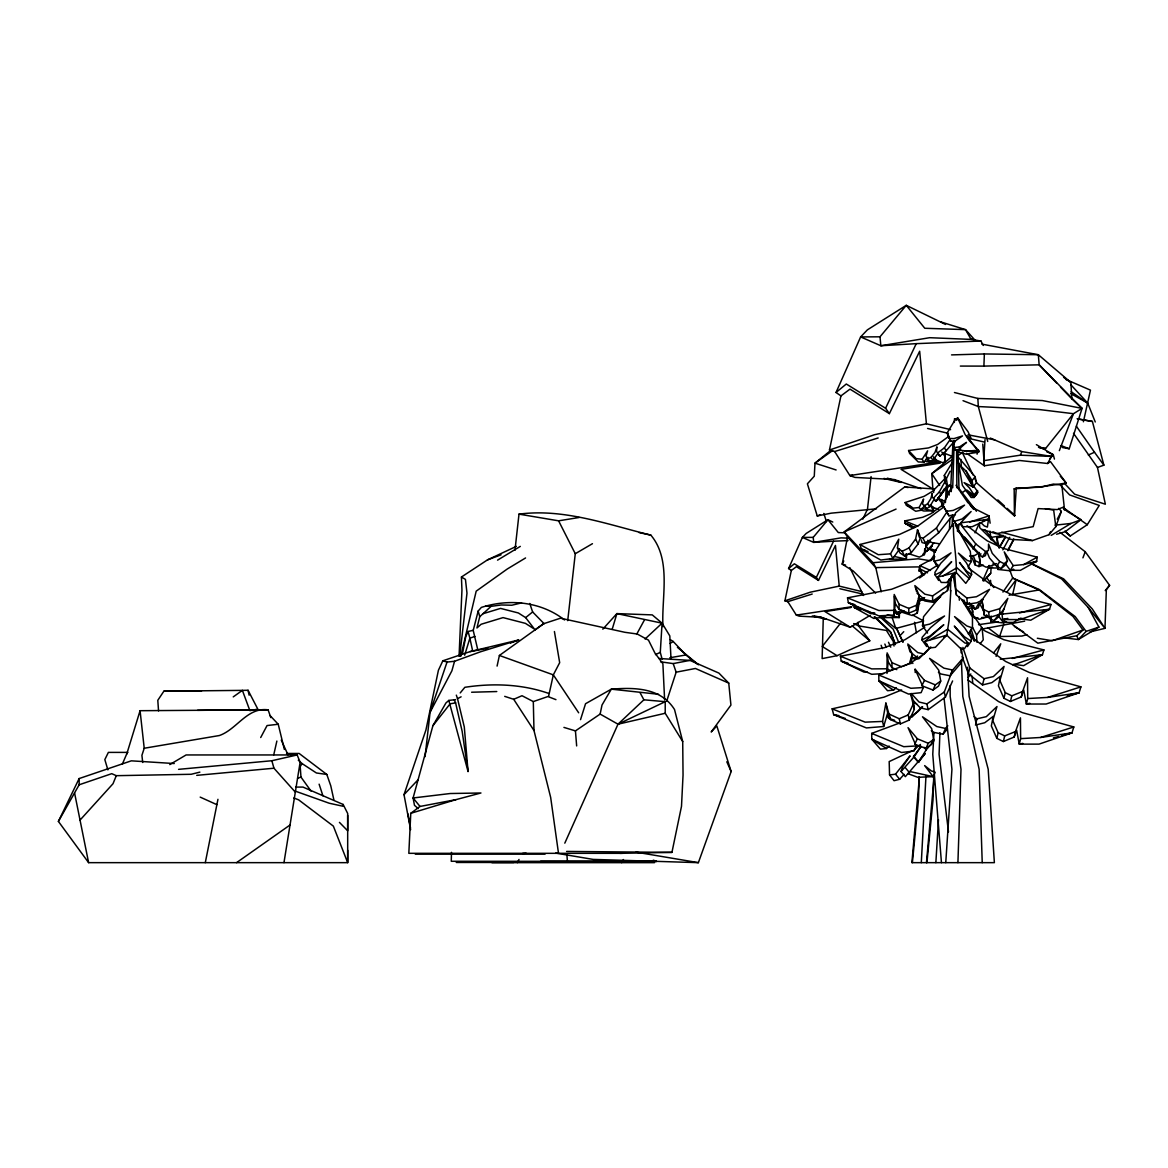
<?xml version="1.0" encoding="UTF-8"?>
<svg xmlns="http://www.w3.org/2000/svg" width="1168" height="1168" viewBox="0 0 1168 1168"><rect width="100%" height="100%" fill="white"/><g stroke="black" fill="none" stroke-linecap="round" stroke-linejoin="round"><path stroke-width="1.5" d="M619.872 853.341L671.936 852.377L681.499 806.314L683.046 775.07L682.711 741.563L665.22 713.268L665.22 701.676L643.889 699.807L618.003 724.189L564.801 843.165M917.084 593.344L924.735 599.622L932.619 601.243L947.496 590.57L947.496 585.825L949.336 578.89M968.301 633.932L972.462 627.931L972.462 617.113L961.965 600.075M930.487 570.451L919.829 565.662L919.201 571.137L919.829 565.662L932.283 558.961L934.531 556.698M937.86 567.327L934.079 561.166L934.123 552.566L952.46 524.753M894.425 596.264L895.287 603.433L899.01 609.273L908.792 613.156L908.806 608.411L916.442 605.243L919.406 595.855L914.865 585.591L924.852 594.176L932.604 595.914L947.496 585.825M908.792 613.156L916.427 609.973L916.442 605.243M886.994 673.454L887.111 652.883L892.016 662.709L891.929 667.673L896.805 669.614M938.05 564.932L912.047 581.314L891.607 589.256L847.515 597.841L848.348 602.717L878.818 615.872L894.089 615.054L894.206 594.483L899.112 604.294L899.01 609.273M952.227 525.994L952.373 515.059M952.708 487.757L954.256 440.497M981.397 599.374L981.368 602.571L978.58 603.71L975.324 609.112L968.535 603.374M923.961 653.978L917.756 652.576L907.77 643.991L912.31 654.27L910.777 663.789M916.427 609.973L919.318 600.79L919.406 595.855M902.061 612.266L912.223 615.536L917.274 613.039L919.756 600.104M909.157 553.851L919.318 557.121L924.37 554.625L926.852 541.704M451.49 852.348L451.271 861.283L656.547 861.371L653.292 860.159M949.847 518.402L949.467 529.25M950.533 491.363L952.971 442.438M662.971 626.676C661.292 597.257 671.804 559.895 650.824 535.105C607.769 524.593 563.881 508.197 519.001 514.139L514.971 550.303M950.489 591.154L950.869 576.671M919.172 776.778L918.442 800.036L912.383 862.656M925.961 776.18L921.304 862.656M933.772 774.997L932.998 800.036L926.925 862.656M957.921 862.656L961.001 769.274L950.183 696.478L950.124 685.572M823.265 618.31L822.141 658.591L837.062 655.686L869.78 640.809L858.568 625.887L857.925 622.369M947.014 496.969L947.409 486.049M939.933 732.643L939.087 754.324L948.489 831.966M960.344 366.08L983.894 366.11L984.361 353.948L1038.337 354.722L1070.881 382.491L1071.859 398.872L1082.05 408.406L1069.216 448.775L1062.325 447.505M459.068 656.255L461.944 590.19L461.433 577.021L487.509 559.866L516.329 546.376M919.406 777.246L911.901 862.656L994.377 862.656L988.201 769.274L969.119 696.405L967.527 667.293M921.581 508.416L933.349 510.854L930.268 504.649L933.495 507.7L933.349 510.854L923.786 511L920.632 509.963M974.638 478.267L976.959 483.129L1014.423 515.847L1016.277 488.107L1040.703 487.187L1053.492 484.048L1061.858 485.143L1064.559 510.109L1063.187 507.189L1057.259 509.584L1038.104 508.591L1033.184 526.637L996.114 533.732L982.273 529.44M899.55 612.12L899.287 617.536L882.468 617.638M906.645 553.705L906.383 559.122L889.563 559.224M418.275 808.636L414.479 805.321L413.092 797.978L450.191 793.525L480.953 792.984L455.958 799.642L420.013 806.446L410.771 813.308L408.829 853.326L622.427 853.326M932.677 512.445L932.94 507.014M933.641 492.546L933.816 488.925L904.689 486.983L844.143 531.936L847.545 537.032L875.781 567.619L881.212 591.826M967.454 646.605L971.177 641.203L971.338 637.903L964.68 627.888L954.548 616.602L966.856 625.975L972.462 627.931M602.819 629.172L616.894 613.609L652.27 614.894L662.081 623.172L660.285 652.357L662.139 659.263M945.408 502.605L946.284 486.209M933.977 732.555L932.765 754.251L941.452 862.656M950.825 590.468L949.073 620.427L946.766 635.158L935.393 647.306L929.217 648.036L924.735 641.568L943.802 624.749L929.918 636.078L921.917 639.845L926.677 646.532L926.852 644.035M935.86 862.656L938.488 819.717M917.274 613.039L917.61 607.477M924.37 554.625L924.706 549.077M1061.23 484.516L1066.209 483.041L1050.47 461.594L1047.652 463.492L1019.299 460.455L984.376 465.784L983.69 460.659L985.033 439.548M945.759 862.656L951.935 769.274L944.065 698.187M983.777 581.153L990.756 573.138L991.106 567.882M954.314 422.451L954.548 418.816L957.147 418.816M958.855 524.096L958.329 531.352L977.601 551.865M983.31 565.108L978.974 566.582L974.944 564.757L975.236 560.771L973.221 555.749M978.974 566.582L979.266 562.553L975.236 560.771M921.917 639.845L922.121 637.392L930.619 627.581L944.562 615.974L929.655 624.121L922.486 625.727L923.567 616.689L943.102 592.906M998.027 567.998L988.96 567.998L989.179 565.4M926.458 862.656L933.816 780.282M956.023 485.275L967.761 502.488L974.608 508.62L989.019 515.891L987.383 527.089L984.347 525.95L980.916 522.651M887.169 671.804L888.206 661.847L887.33 654.679M894.089 615.054L895.287 603.433M831.397 449.884L814.987 463.156L814.271 476.208L807.395 483.8L817.25 515.949L831.236 513.161L867.43 509.686L871.08 476.588M425.064 756.689L430.087 712.232L447.037 662.066L454.556 661.263L480.603 651.759L518.65 639.991L470.091 651.613L442.833 660.796L438.409 670.257L425.926 730L404.011 794.678L410.625 829.645M567.721 620.661L575.269 553.72L558.596 520.826L519.001 514.139M1006.509 621.741L1003.224 622.924L990.858 621.551L991.223 618.412M1013.605 569.634L1010.32 570.816L997.954 569.444L998.319 566.305M459.71 656.182L466.981 593.169L465.448 579.401L461.433 577.021M951.175 491.684L951.686 487.202L942.78 505.116L948.927 515.789L955.453 514.694M938.634 580.438L935.086 574.86L941.379 571.809L951.657 561.691L937.875 577.021L941.218 582.438L946.606 582.54L956.271 572.495C956.855 556.318 952.781 539.966 953.497 523.614M936.108 459.491L935.597 462.82L926.078 461.594M920.515 537.192L918.121 543.952L911.347 552.61L904.543 555.983L900.002 552.931L897.447 547.996L898.776 539.149L890.527 553.851L892.834 558.508L880.833 560.041L861.385 549.179L859.984 544.492L899.491 534.448L917.887 525.98L944.211 506.722M1005.371 563.648L1010.32 570.305L1020.379 570.334L1036.6 561.326L1037.257 557.18L1003.005 548.332L987.281 540.872L967.016 525.746M283.97 862.656L300.132 762.251L297.168 754.951L186.106 754.951L169.754 764.602M933.422 456.79L936.196 460.017L942.561 462.674L945.058 461.608L945.306 453.14M901.638 689.938L884.03 697.15L832.142 708.83L833.66 714.626L866.393 727.927L883.694 726.511L882.57 721.43L885.87 703.092L890.571 719.634L900.382 723.912L909.317 720.043L914.325 709.341L913.42 700.756L910.69 693.646M462.397 654.168L465.828 636.399L468.076 631.508L472.967 630.355M847.545 537.032L842.201 564.159L853.093 570.904L875.635 593.081M205.291 862.656L217.949 799.306M563.925 727.401L575.444 730.891L600.133 714.086L602.002 705.049L611.317 689.164C634.516 687.324 660.738 687.572 674.52 709.516L682.711 741.563M897.447 547.996L902.192 551.281L909.011 547.923L915.595 539.061L917.508 529.79L919.917 535.703M812.198 594.045L787.816 601.651L784.896 600.805L791.335 570.48L796.401 566.684L818.476 580.408L835.456 545.441L839.237 586.102L861.707 591.563M878.161 437.956L834.653 451.534L829.455 450.016L840.931 395.908L849.983 389.134L889.374 413.633L919.669 351.232L926.414 423.78L950.606 429.663M497.086 666.096L499.393 655.467L543.631 623.712L560.494 618.193L624.865 632.297L637.261 634.02L648.488 640.152L654.898 653L662.884 663.731L664.621 700.012M548.639 696.143L553.325 674.87L559.676 662.665L554.42 631.523M273.735 754.864L276.874 741.038M1083.393 421.779L1090.459 390.141L1066.004 379.512M460.761 656.372L476.194 591.154L507.292 568.991L525.556 557.954M1009.079 595.227L1012.641 594.497L1016.087 579.854L1012.714 578.029L1010.189 571.21M970.681 636.867L1005.706 661.511L1029.431 672.534L1080.911 686.872L1079.057 692.785L1046.134 704.027L1026.351 704.041L1023.723 690.069L1021.27 696.946L1010.466 701.457L1003.925 698.26L998.436 685.85L1000.319 676.272L991.851 682.638L982.522 684.959L968.433 673.746L969.805 667.979L962.885 647.422M1003.925 698.26L1005.268 692.653L999.881 680.521L1004.071 666.432L993.399 676.579L984.069 678.71L969.805 667.979M967.965 680.024L998.611 701.603L1022.336 712.626L1073.815 726.963L1071.976 732.862L1039.053 744.118L1019.255 744.133L1016.627 730.146L1014.174 737.037L1003.37 741.549L996.83 738.351L998.173 732.745L992.785 720.612L996.976 706.523L986.303 716.67L976.988 718.802L974.127 716.656M1010.466 701.457L1011.809 695.821L1022.599 691.485L1027.548 677.761L1027.709 698.552L1026.351 704.041L1029.855 703.297M1003.37 741.549L1004.714 735.898L1015.503 731.562L1020.452 717.853L1020.628 738.643L1019.255 744.133L1022.774 743.374M1021.27 696.946L1022.599 691.485M1014.174 737.037L1015.503 731.562M479.756 616.646L476.953 627.975L481.114 624.267L503.043 617.609L525.425 623.362L534.55 629.202L525.644 617.624L518.373 612.981L500.546 608.397L483.07 613.696L479.756 616.646L478.179 611.025L481.362 607.404C509.336 598.454 540.945 601.578 564.538 619.96M982.522 684.959L984.069 678.71M975.806 723.488L976.988 718.802M455.549 699.632L448.819 700.42L445.942 702.946L432.905 725.693L413.092 797.978L420.013 806.446M454.556 661.263L451.899 670.797L430.087 712.232M977.047 454.177L978.463 450.22L969.221 440.555L965.002 434.292L957.643 417.852L954.971 420.057L947.087 433.007L950.679 441.081L955.38 441.154M126.728 754.105L140.072 710.699L268.1 709.837L270.83 717.605M883.694 726.511L887.68 712.976L885.87 703.092M612.178 629.348L616.894 613.609L662.081 623.172L669.804 635.903L671.045 659.409M580.54 719.649L585.548 703.72L611.317 689.164L658.562 694.274M947.496 590.57L952.124 576.116M464.674 655.175L469.872 638.166L468.076 631.508M912.31 654.27L909.346 663.643L903.244 666.183M1018.817 618.631L1030.76 620.208L1049.506 609.273L1051.01 604.498L1011.021 594.308L992.406 585.723L968.301 567.998M1013.43 664.285L1023.664 665.643L1042.411 654.708L1043.915 649.934L1003.94 639.743L985.31 631.158L981.047 628.034M478.179 611.025L473.215 630.399L477.931 650.459M140.072 710.699L144.219 748.25L141.912 755.331L142.715 762.485M666.607 701.384L676.155 672.184L673.191 663.599L660.562 661.818M1059.347 450.644L1073.465 413.706L1082.05 408.406L1039.14 364.825L1038.337 354.722L981.894 344.137M987.792 627.639L999.604 636.531L1003.808 624.15M920.968 746.381L913.522 756.674L918.384 762.397L925.173 753.521L905.346 776.662L901.039 771.493L902.587 766.996L910.062 755.857L895.506 774.194L889.549 774.91L889.184 761.58L912.5 750.644M952.051 671.366L944.284 692.04L945.379 697.135L928.18 709.648L920.296 707.881L913.42 700.756M555.705 853.078L593.096 859.4L698.376 862.656L731.139 771.552L716.831 725.927L711.195 731.986L730.92 705.092L728.744 683.105L718.904 673.089L689.938 660.387L659.044 658.504M992.931 531.761L1011.094 539.412L1032.41 540.58L1049.025 534.696L1055.814 526.666L1061.347 511.423L1058.763 508.357M1002.042 614.091L1049.506 609.273L1020.102 619.595L1002.597 619.551L1002.042 614.091L1007.853 598.352L999.633 608.747L988.624 611.915L983.529 609.419L981.923 600.089L989.559 589.387L976.448 596.731L966.827 598.031L955.833 589.285L954.592 572.335M996.1 656.372L1000.757 643.787L993.574 652.883M1082.926 557.851L1085.218 551.749L1060.033 532.374M956.68 420.319L957.643 417.852L968.024 431.693L971.031 438.175L966.637 435.854L976.171 448.527M934.283 498.97L929.801 506.591L926.691 508.62L925.012 506.956M983.69 460.659L1020.365 455.184L1021.796 451.593L1051.419 456.411L1053.273 454.702L1036.381 444.643M127.37 752.396L122.29 764.252M199.874 772.136L191.158 774.282L116.289 775.683L113.019 783.713L80.037 820.097M945.379 697.135L952.606 680.944M961.133 647.817L962.987 658.168L960.855 663.263L950.095 675.776L941.101 674.024L938.4 672.242M915.216 672.534L915.128 669.249L923.289 687.558L921.114 692.653L908.543 694.069L878.876 680.783L878.789 674.987L910.193 663.322L924.735 653.481L930.94 647.057M947.832 725.81L945.54 728.452L936.794 726.554L922.486 716.787L931.699 728.657L933.626 739.475L928.239 743.271L917.362 738.789L908.032 727.649L916.208 745.972L914.033 751.053L901.448 752.484L871.781 739.198L871.708 733.387L899.798 722.948M982.726 580.642L989.281 565.692M962.987 658.168L952.621 670.038L943.875 668.14L929.582 658.387L938.795 670.257L940.722 681.061L938.473 686.171L933.028 690.04L921.859 685.777L924.457 680.375L915.128 669.249M933.626 739.475L931.378 744.571L925.947 748.454L914.763 744.191L917.362 738.789M950.095 675.776L952.621 670.038M931.305 730.657L934.006 732.424L942.999 734.19L945.54 728.452M840.931 395.908L836.04 392.477L860.626 336.924L867.386 329.858L906.266 305.33L945.525 324.441M791.335 570.48L788.59 568.553L802.372 537.426L806.154 533.469L827.937 519.731L832.784 522.052M975.046 532.856L979.397 523.03L979.733 527.688L998.012 545.763L985.077 529.995M933.028 690.04L935.32 684.871L940.722 681.061M925.947 748.454L928.239 743.271M961.176 523.833L956.796 525.308L952.621 519.497L955.672 512.796L964.549 505.116L953.19 510.416L946.46 511.35L942.78 505.116M1047.652 463.492L1051.419 456.411L1020.365 455.184M935.042 772.617L933.188 776.647L917.741 777.304L907.711 773.581M909.317 720.043L908.208 714.933L913.201 704.114L910.573 693.923M295.767 787.086L302.994 787.086L343.144 804.46L347.684 813.468L347.684 862.656L88.607 862.656L58.4 821.425L79.132 778.56L131.312 760.835L174.251 763.536M862.831 519.132L867.415 509.306M889.374 413.633L885.578 408.26L916.252 343.655L980.959 341.012L983.237 345.465M818.476 580.408L816.359 577.401L833.543 541.207L848.041 540.609M938.313 452.819L932.94 460.28L929.567 461.71L926.005 456.235L927.611 450.819L922.121 459.243L916.208 458.63L908.573 450.512L928.487 447.928L937.641 444.453L948.956 436.233M843.778 560.976L842.201 564.159L845.632 565.093M951.643 485.625L947.569 486.297L946.387 478.705L950.124 471.2M934.911 500.678L936.094 501.174L947.832 485.275M517.351 862.656L519.015 859.429M994.975 564.567L986.142 567.21L980.273 564.232L979.353 556.654L980.901 553.69M987.88 616.675L979.047 619.317L973.178 616.339L972.258 608.762L973.805 605.798M1008.013 549.953L1013.751 538.988M1007.911 550.756L1013.78 539.558M945.146 478.427L932.648 491.202L924.151 496.312L905.054 502.547L913.274 508.138L919.099 507.496L923.596 498.999L922.559 504.065L926.691 508.62M1049.025 534.696L1050.66 531.586M1057.244 519.176L1061.347 511.423M260.698 737.534L267.049 725.562L278.232 724.248L284.364 749.447M636.604 634.37L644.356 620.106M945.671 480.413L939.291 491.962L933.509 498.079L932.239 497.51L932.195 493.363L930.838 498.678L927.538 503.831L924.414 505.861M58.4 821.425L79.161 784.779L79.132 778.56M1002.816 549.88L1009.751 537.309M958.913 449.49L955.366 449.943L952.767 445.753L955.541 440.759L962.49 435.927L953.979 438.599L949.146 438.438M621.683 862.656L623.449 859.517M968.885 579.299L971.601 574.598L966.797 571.313L959.483 562.465L970.112 577.167L965.79 583.358L956.271 572.495L937.875 577.021M298.293 760.178L302.001 763.536L300.22 766.675L300.979 777.1L311.068 791.145M1031.68 563.107L1036.6 561.326L1023.635 564.597L1013.196 565.56L1004.232 551.851L1007.458 560.903L1004.728 565.604L1001.137 568.568L996.771 566.363L989.471 557.968L986.799 551.544L985.369 555.691L982.419 557.005C971.645 548.332 962.943 537.017 955.57 525.658M1000.363 613.01L997.633 617.711L994.041 620.675L989.69 618.471L986.551 614.864M998.976 547.807L1005.195 537.134M999.75 547.106L1005.195 537.747M972.9 548.975L975.806 543.996L960.038 523.673M968.126 566.889L971.207 561.604L970.301 551.325L957.585 528.958M982.419 557.005L985.675 551.603L988.449 550.464L988.537 544.054L992.274 553.369L999.735 561.501L1004.115 563.677L1007.458 560.903M947.569 486.297L945.073 482.574L944.299 475.391L952.124 462.791M1013.196 565.56L1010.32 570.305L1013.605 569.181M998.275 615.755L1003.239 622.413L1005.385 618.85M996.771 566.363L999.735 561.501M1001.137 568.568L1004.115 563.677M989.69 618.471L991.165 616.032M994.041 620.675L999.253 613.93M1056.587 534.243L1065.274 531.659L1070.224 536.01L1087.277 524.724L1099.249 505.452L1069.625 494.911L1061.011 485.873M918.384 762.397L926.166 749.885L933.977 740.716M947.409 511.204L936.444 528.009L922.983 538.287L919.274 537.149L917.508 529.79M949.35 494.969L946.606 489.304L949.555 484.705M930.94 559.808L933.758 555.501M901.039 771.493L914.077 756.879L920.997 746.469M201.684 690.77L163.885 691.179L157.797 700.304L158.541 710.918M933.509 498.079L936.094 501.174L944.635 488.414M971.177 641.203L964.242 636.648L954.329 626.063L968.141 643.159L964.578 648.474L961.249 649.16L946.766 635.158L924.735 641.568M905.054 502.547L906.441 505.262L915.756 511.263L921.318 510.226L924.72 505.248M950.197 439.504L944.372 447.826L937.787 452.819L936.546 451.68L936.94 446.818L934.984 452.454L931.071 457.36L927.684 458.776M1002.962 592.088L1012.714 578.029L1039.316 589.533L1075.202 616.587L1086.094 631.392L1098.927 627.114L1088.299 607.535L1061.581 578.89L1031.052 563.691M950.883 489.611L948.796 492.604L946.606 489.304M892.834 558.508L899.506 549.077M913.522 756.674L914.909 754.762M981.923 600.089L984.201 615.01L989.296 617.551L1000.144 614.164L1004.013 608.864M1085.218 551.749L1109.6 585.329L1106.344 589.723L1104.972 628.34L1089.963 631.917M1006.831 592.205L1016.087 579.854L1039.111 589.957L1072.939 616.368L1082.999 630.005L1076.808 635.742L1037.826 643.174L1012.335 624.354M936.094 501.174L947.832 485.64M973.148 485.362L978.054 492.239L974.93 496.108L969.265 487.713L964.067 482.618L973.119 486.954L972.112 480.603L975.119 476.675L957.38 456.221L962.374 485.333L971.104 497.48L974.083 497.466L977.017 493.728M924.822 549.208L926.487 551.427L933.728 543.091M976.886 642.181L976.579 635.012L982.113 627.902L963.06 600.965M968.097 677.557L970.856 673.994M957.979 462.119L973.119 486.954L976.433 482.691L975.119 476.675M840.668 623.011L822.257 646.473L837.062 655.686M432.905 725.693L450.118 703.808L455.608 702.873L462.178 731.431L468.047 771.522L448.819 700.42M980.186 643.685L983.252 639.83L982.113 627.902M921.275 539.864L922.034 542.551L925.698 543.573L938.722 532.71L952.008 516.066M974.521 494.356L977.616 490.516M908.573 450.512L909.595 453.418L918.238 461.944L923.976 462.148L927.932 457.287M460.207 692.931L464.849 687.31C492.765 683.003 522.081 684.083 548.829 693.456M1105.22 590.614L1109.6 585.329M916.252 343.655L880.847 345.743L880 336.807L906.266 305.33L924.779 328.266L965.527 329.639L975.222 340.414L972.097 338.735M833.543 541.207L813.702 542.375L813.22 537.368L827.937 519.731L838.317 532.579L845.34 532.812M1049.769 458.893L1053.273 454.702L1046.63 451.68M929.976 540.857L925.83 545.763L928.297 549.062M925.582 573.108L923.611 575.43L919.829 568.801L927.553 572.816M942.999 734.19L947.306 729.182M938.765 455.038L939.948 456.119L946.182 450.746L954.811 440.832M927.231 544.638L930.429 540.974M889.549 774.91L894.06 780.691L899.681 779.275L904.149 774.34M926.852 544.843L930.341 541.032M984.624 579.824L990.756 573.138M960.709 522.826L988.099 519.307L972.141 526.724L962.899 526.724L960.709 522.826L971.119 511.526L962.038 519.001L954.446 521.278L952.621 519.497M900.032 635.669L903.755 631.684M404.011 794.678L418.29 779.523M1086.094 631.392L1078.385 639.538L1063.128 637.728M922.603 706.742L917.639 711.881L908.923 717.794M919.012 658.723L930.181 647.349M911.916 717.137L921.829 707.034M931.276 560.436L934.75 556.873M881.314 682.068L878.876 680.783L887.549 690.726L893.578 690.098L896.206 687.631M874.219 740.483L871.781 739.198L880.453 749.141L886.497 748.498L889.111 746.045M645.072 639.013L662.081 623.172M483.07 613.696L491.071 606.338L501.233 604.98L511.818 605.228L521.556 602.892M958.11 450.016L977.587 452.293L965.936 454.133L959.483 452.337L958.11 450.016L966.505 442.351L959.424 446.95L953.891 447.548L952.767 445.753M926.487 551.427L932.312 545.763L922.91 554.289M914.048 749.914L920.428 744.439M952.402 456.119L931.757 473.653L932.911 489.421M918.603 601.973L923.815 597.636M940.663 596.746L933.831 602.425L924.939 601.009L920.588 598.717M836.04 392.477L846.289 384.009L885.578 408.26M788.59 568.553L794.342 563.808L816.359 577.401M525.644 617.624L532.623 611.944L529.761 603.462M1065.274 531.659L1081.057 519.643L1067.143 511.35L1063.216 507.744M943.773 504.226L930.94 513.686L922.735 517.263L904.747 520.913L905.171 523.279L912.573 528.126M943.832 637.305L946.766 635.158M919.566 577.97L922.501 575.824M534.856 630.048L543.631 623.712M924.647 597.622L921.873 599.607L918.501 598.673M917.552 656.022L914.778 658.007L911.405 657.073M832.609 450.585L814.987 463.156L836.113 469.959M233.235 696.887L242.389 690.376L248.054 690.273L257.836 709.137L249.879 710.64L242.389 690.376L163.885 691.179M236.549 862.656L290.029 825.002M961.512 493.144L965.513 490.341L974.083 497.466L966.885 490.078L974.93 496.108M952.504 459.374L931.757 473.653L939.656 485.465M956.942 456.308L962.87 452.235M911.244 693.456L919.055 702.012L926.866 703.91L944.284 692.04M951.759 575.474L956.271 572.495M670.14 643.451L673.206 641.495L685.908 654.971L696.785 663.687M924.852 627.201L904.952 639.714L884.512 647.671L840.434 656.241L841.252 661.117L863.897 672.067L867.43 672.126M979.441 552.595L974.915 555.399L969.615 556.041M967.819 607.506L970.842 605.637M497.553 560.144L520.3 546.39M1098.927 627.114L1078.385 639.538L1076.808 635.742M1051.171 535.397L1070.998 523.439L1081.057 519.643M814.184 615.945L821.206 617.332L850.304 627.274L870.145 615.361M930.37 639.553L947.642 629.275L965.089 643.13L968.141 643.159M575.269 553.72L592.453 543.689M942.824 575.999L956.913 567.809L968.637 578.029L970.112 577.167M1020.657 618.339L1013.284 622.427L1003.239 622.413M1023.635 564.597L1037.257 557.18M468.047 771.522L464.295 726.992L457.52 698.654L461.112 696.814M983.266 599.578L976.959 602.746L967.454 604.25L956.431 595.008L953.117 574.773M968.141 609.243L972.535 607.068M894.411 612.353L897.447 614.397L904.251 611.025M600.133 714.086L618.003 724.189L665.22 701.676M655.467 654.62L660.285 652.357M1088.328 455.009L1094.504 452.264L1103.877 465.171L1097.467 467.448L1073.509 433.328M969.309 602.703L975.324 609.112L978.273 607.798L979.704 603.652L984.463 612.47M896.075 509.087L844.143 531.936L873.036 562.713L875.781 567.619L918.486 566.889M504.707 696.362L513.701 699.296L522.008 695.719L533.309 701.574L547.88 696.551L555.953 699.647M889.417 714.232L899.258 718.743L908.208 714.933M901.74 610.441L897.491 612.207L894.513 610.543M894.644 668.855L890.396 670.622L887.432 668.943M817.25 515.949L820.535 514.694M510.46 643.042L518.65 639.991M487.509 559.866L501.057 554.829M1013.006 665.03L1042.411 654.708L1000.173 659.19M1082.999 630.005L1052.251 640.721L1037.315 638.254M1014.423 515.847L1014.174 488.837L1016.277 488.107M297.577 778.268L300.979 777.1M474.923 636.443L469.872 638.166L472.529 650.386M79.161 784.779L111.748 773.669L116.289 775.683M1031.68 563.005L1036.6 561.326M829.455 450.016L874.657 434.671L926.414 423.78M784.896 600.805L810.227 592.205L839.237 586.102M969.674 522.023L989.019 515.891L990.128 523.191M1027.709 698.552L1047.711 697.398L1080.911 686.872M1020.628 738.643L1040.615 737.475L1073.815 726.963M410.771 813.308L455.958 799.642M983.047 520.782L988.099 519.307M1026.862 634.647L1021.912 636.064L999.604 636.531M881.782 617.127L895.812 628.472L923.64 620.967L912.821 615.083M1019.474 612.996L1051.01 604.498M1012.379 658.416L1043.915 649.934M1067.275 695.953L1079.057 692.785L1047.711 697.398M1053.434 737.855L1058.5 736.497M1061.858 735.592L1071.976 732.862L1040.615 737.475M975.426 725.051L984.755 722.729L993.223 716.349L991.34 725.927L996.83 738.351M618.003 724.189L665.22 713.268M178.573 769.347L271.852 760.733L297.168 754.951M988.96 567.998L992.523 567.21M1002.597 619.551L1007.809 618.412M1042.557 610.791L1049.506 609.273M982.244 628.997L1024.672 621.157M1035.461 656.226L1042.411 654.708M934.079 561.166L939.729 559.968L951.044 552.858L940.78 563.268L934.911 572.393L935.086 574.86M1070.282 694.653L1079.057 692.785M1064.939 734.365L1071.976 732.862M970.374 556.143L972.769 555.691M673.191 663.599L689.938 660.387M676.155 672.184L695.427 668.476L728.744 683.105M470.091 651.613L487.83 648.255M997.355 544.726L996.946 537.849L1005.473 536.316M1012.641 594.497L1039.111 589.957M669.804 657.745L685.908 654.971M144.219 748.25L219.365 735.533C236.973 729.401 247.193 706.99 268.1 709.837L197.567 710.319M787.816 601.651L796.342 615.113L851.822 606.732M989.69 537.645L1003.239 535.411M558.596 520.826L579.182 517.482M940.269 463.112L901.083 469.346L934.152 489.815M850.99 607.506L825.046 611.623L850.304 627.274M1018.642 618.836L1022.015 618.325M978.536 624.676L998.333 621.872M939.977 461.798L849.866 475.551L834.653 451.534M885.738 616.908L873.752 618.441L854.304 607.579L853.355 604.455M852.479 475.259L849.866 475.551L854.932 477.42L894.235 479.522L921.041 488.691M1055.025 525.177L1070.998 523.439M867.43 509.686L876.453 508.825M196.72 775.362L273.954 768.223L295.314 792.123M873.036 562.713L918.15 558.8L930.516 560.786M1014.174 488.837L1043.024 486.574L1066.209 483.041L1060.296 476.223M964.418 451.315L978.463 450.22L979.28 451.797L977.193 449.709M890.527 553.851L878.292 554.712L859.984 544.492M874.686 612.879L871.197 613.127L868.145 611.419M992.931 563.867L996.581 563.648M471.624 692.23L496.78 691.544M923.289 687.558L910.865 688.288L878.789 674.987M916.208 745.972L903.769 746.688L871.708 733.387M883.607 673.644L871.722 674.286L841.252 661.117L847.939 663.147M522.651 853.399L526.155 853.209M974.316 617.887L977.937 617.711M981.573 617.551L988.829 617.215M882.57 721.43L865.138 722.145L832.142 708.83M920.457 599.593L924.034 599.461M951.54 354.897L984.361 353.948M983.894 366.11L1039.14 364.825L1056.748 383.162M894.075 610.353L878.774 610.499L847.515 597.841M886.979 668.768L871.678 668.899L840.434 656.241M880 336.807L860.626 336.924L880.847 345.743L929.684 337.698L971.09 339.406L980.959 341.012M1042.382 448.6L1045.535 448.57L1073.465 413.706L1038.965 409.501L978.317 406.552L963.031 400.682M813.22 537.368L802.372 537.426L813.702 542.375L841.077 537.864L848.202 538.156M973.966 452.293L977.587 452.293M956.504 418.918L954.548 418.816M127.911 752.396L108.376 752.396L104.828 759.609L107.894 769.873M286.554 753.462L299.154 753.462L326.821 774.457L330.778 785.816L333.858 799.832M415.253 854.115L545.106 854.115M456.265 862.466L513.818 862.466M491.903 862.656L654.518 862.656M618.573 861.283L656.547 861.371L540.609 861.283M566.597 851.428L671.936 852.377M874.525 613.711L870.992 613.653L848.348 602.717L855.02 604.747M954.46 392.521L977.85 398.449L1042.352 400.551L1082.05 408.406M912.471 658.679L916.033 658.869M914.894 658.562L918.238 658.81M486.034 605.929L491.071 606.338M1040.119 448.045L1045.535 448.57L1038.527 447.373M326.821 774.457L316.411 772.982L302.001 763.536M939.145 543.733L932.02 542.609L927.684 540.302M904.689 486.983L908.135 487.552M1078.152 419.064L1092.401 421.458L1103.877 465.171M636.064 852.144L698.376 862.656M994.727 439.854L968.024 434.832M1045.389 508.693L1053.667 510.109L1055.814 526.666M1077.115 418.728L1092.401 421.458M838.872 715.619L833.66 714.626L845.428 718.481M887.344 478.165L901.521 482.34M639.115 532.593L650.824 535.105M910.325 771.625L933.188 776.647L924.633 765.595L931.422 771.011L934.867 771.902M864.86 549.938L861.385 549.179L868.014 551.544M894.265 556.45L906.383 559.122L906.076 553.909M857.765 608.338L854.304 607.579L860.933 609.944M887.184 614.85L899.287 617.536L898.98 612.309M927.567 428.466L948.372 433.343M839.88 588.73L863.196 594.191M970.009 438.686L984.186 442.03M883.957 478.413L901.243 482.486M812.256 615.959L826.097 619.23L821.206 617.332L799.175 616.149L796.342 615.113M953.132 456.703L943.204 452.79M1001.589 532.228L1032.41 540.58M933.495 507.7L938.503 509.131M971.207 561.604L967.323 560.465L958.402 553.106L966.067 562.377L971.323 571.24L971.601 574.598M442.833 660.796L447.037 662.066M940.824 321.915L965.527 329.639L971.09 339.406M906.441 505.262L911.171 506.839M929.655 548.449L936.254 550.639M887.607 714.933L888.6 718.262L894.732 720.335M914.529 527.425L905.171 523.279L910.836 525.279M295.708 791.291L329.245 803.234L343.144 806.27L343.144 804.46M499.393 655.467L553.325 674.87L578.671 712.801M925.844 459.301L935.597 462.82L933.962 458.294M293.796 797.978L298.628 799.846L333.362 826.126L347.684 862.656L347.684 850.275M1061.055 445.592L1069.216 448.775M904.747 520.913L917.683 526.169M924.457 680.375L935.32 684.871M899.112 604.294L908.806 608.411M892.016 662.709L901.711 666.811M990.245 438.044L1021.796 451.593M944.007 500.926L937.743 498.225L941.525 502.488L942.24 506.693M905.171 523.279L914.69 527.454M200.195 797.116L216.868 804.664M1031.037 563.341L1063.595 578.832L1092.284 608.937L1104.972 628.34L1088.299 607.535M853.677 623.551L858.568 625.887L886.439 630.443L893.827 642.312M1005.268 692.653L1011.809 695.821M998.173 732.745L1004.714 735.898M1000.261 612.631L1003.02 614.003M927.742 548.391L935.305 552.347M1070.633 393.514L1087.715 403.091L1095.263 421.984M1014.335 626.457L1023.621 632.005M670.315 639.684L673.206 641.495M878.876 680.783L893.578 690.098M871.781 739.198L886.497 748.498M1071.187 391.718L1087.715 403.091L1070.837 384.754M913.069 701.661L916.997 704.377M1063.245 507.598L1087.277 524.724M966.593 453.286L984.376 465.784L982.77 444.074M1063.61 377.322L1070.881 382.491M677.425 647.335L698.464 664.782M975.806 543.996L985.675 551.603M917.639 658.022L909.989 651.744L908.208 645.554M852.085 625.8L869.78 640.809M997.822 499.919L1004.451 505.948M1007.108 508.357L1015.065 515.584M972.112 480.603L966.213 471.186L961.322 466.645L960.914 459.462M879.957 616.748L893.213 629.202L898.718 642.4M1064.939 531.017L1070.224 536.01M874.233 616.821L890.936 632.72L895.447 644.605M875.095 616.996L890.571 631.771L895.024 643.568M544.171 623.756L532.623 611.944M339.435 822.374L347.684 830.798L347.684 815.337M1060.529 387.09L1071.859 398.872M973.995 509.131L970.214 505.204L973.513 509.19M270.071 715.59L278.232 724.248M1064.749 483.625L1074.575 494.166L1105.366 504.226L1097.467 467.448M964.564 537.09L971.703 545.047M970.564 603.798L975.324 609.112M937.086 564.465L935.028 562.1L937.305 566.305M914.077 756.879L918.617 762.091M905.346 767.697L909.595 772.793M927.538 503.831L929.801 506.591M895.506 774.194L899.681 779.275M919.099 507.496L921.318 510.226M958.315 487.669L976.448 511.234M939.291 491.962L941.496 494.706M924.151 747.345L926.166 749.885M986.449 577.313L993.778 587.533M941.758 451.972L944.897 456.367L945.058 461.608M1076.37 426.203L1094.504 452.264M922.486 625.727L927.553 633.085M937.787 452.819L939.948 456.119M513.701 699.296L533.98 730.482L550.668 797.437L558.508 853.326M931.071 457.36L932.94 460.28M922.121 459.243L923.976 462.148M888.206 661.847L891.929 667.673M928.049 459.316L929.567 461.71M944.299 475.391L946.387 478.705M1054.441 459.082L1053.273 454.702M954.227 448.132L955.366 449.943M944.372 447.826L946.182 450.746M954.446 521.278L956.796 525.308M947.087 433.007L950.679 441.081M946.46 511.35L948.927 515.789M959.424 446.95L960.695 449.257M640.02 692.639L643.889 699.807M972.681 627.61L976.579 635.012M915.595 539.061L918.121 543.952M922.983 538.287L925.698 543.573M909.011 547.923L911.347 552.61M902.192 551.281L904.543 555.983M895.097 609.696L897.447 614.397M849.866 567.663L863.532 595.476M936.444 528.009L938.722 532.71M962.213 452.352L973.075 475.026M925.406 542.317L926.779 545.193M918.311 600.732L919.683 603.608M896.601 628.545L902.762 641.685M896.221 627.566L903.025 642.269M911.361 660.241L912.88 663.512M888.483 642.269L890.761 647.174M969.644 631.304L974.127 641.057M281.269 740.089L287.985 754.805M454.235 699.836L455.608 702.873M726.803 761.784L731.139 771.552M966.213 471.186L973.119 486.954M887.68 712.976L890.571 719.634M884.848 644.05L886.22 647.349M972.141 557.851L974.944 564.757M881.11 645.262L882.38 648.634M962.111 656.591L968.433 673.746M456.323 695.15L457.52 698.654M892.337 618.091L895.812 628.472M919.829 568.801L922.019 575.503M319.112 784.166L322.923 795.802M971.075 629.026L974.915 640.823M823.82 513.424L826.418 521.57M918.428 597.812L919.318 600.79M915.303 587.139L916.646 591.796M271.852 760.733L273.954 768.223M996.946 537.849L999.326 547.909M926.866 703.91L928.18 709.648M248.054 690.273L249.12 695.179M899.258 718.743L900.382 723.912M913.201 704.114L914.325 709.341M941.569 499.481L942.678 504.912M74.606 793.116L88.607 862.656M893.359 642.561L894.046 646.021M887.826 714.188L888.6 718.262M922.749 621.23L924.034 628.238M407.939 813.892L410.479 827.878M914.529 622.267L916.413 632.764M989.968 531.133L991.179 539.864M978.813 552.289L980.273 564.232M971.922 605.958L972.754 612.178M978.988 553.749L979.353 556.654M971.907 605.856L972.258 608.762M988.624 611.915L989.296 617.551M983.529 609.419L984.201 615.01M955.833 589.285L956.431 595.008M966.827 598.031L967.454 604.25M972.097 676.126L972.725 682.74M997.574 565.312L997.954 569.444M999.633 608.747L1000.144 614.164M990.61 618.792L990.858 621.551M575.444 730.891L576.656 745.929M566.874 854.056L567.371 861.283M977.85 398.449L978.317 406.552L987.719 441.46M963.892 600.016L964.082 603.637M990.552 580.335L990.8 585.664M961.001 649.204L961.147 652.839M961.425 660.11L962.797 696.478L979.134 769.274L982.23 862.656M957.964 449.709L959.001 489.553M957.366 525.994L957.512 531.425M959.249 596.585L959.337 600.206M533.309 701.574L533.98 730.482M956.884 487.757L956.607 449.578M932.604 595.914L932.619 601.243"/></g></svg>
